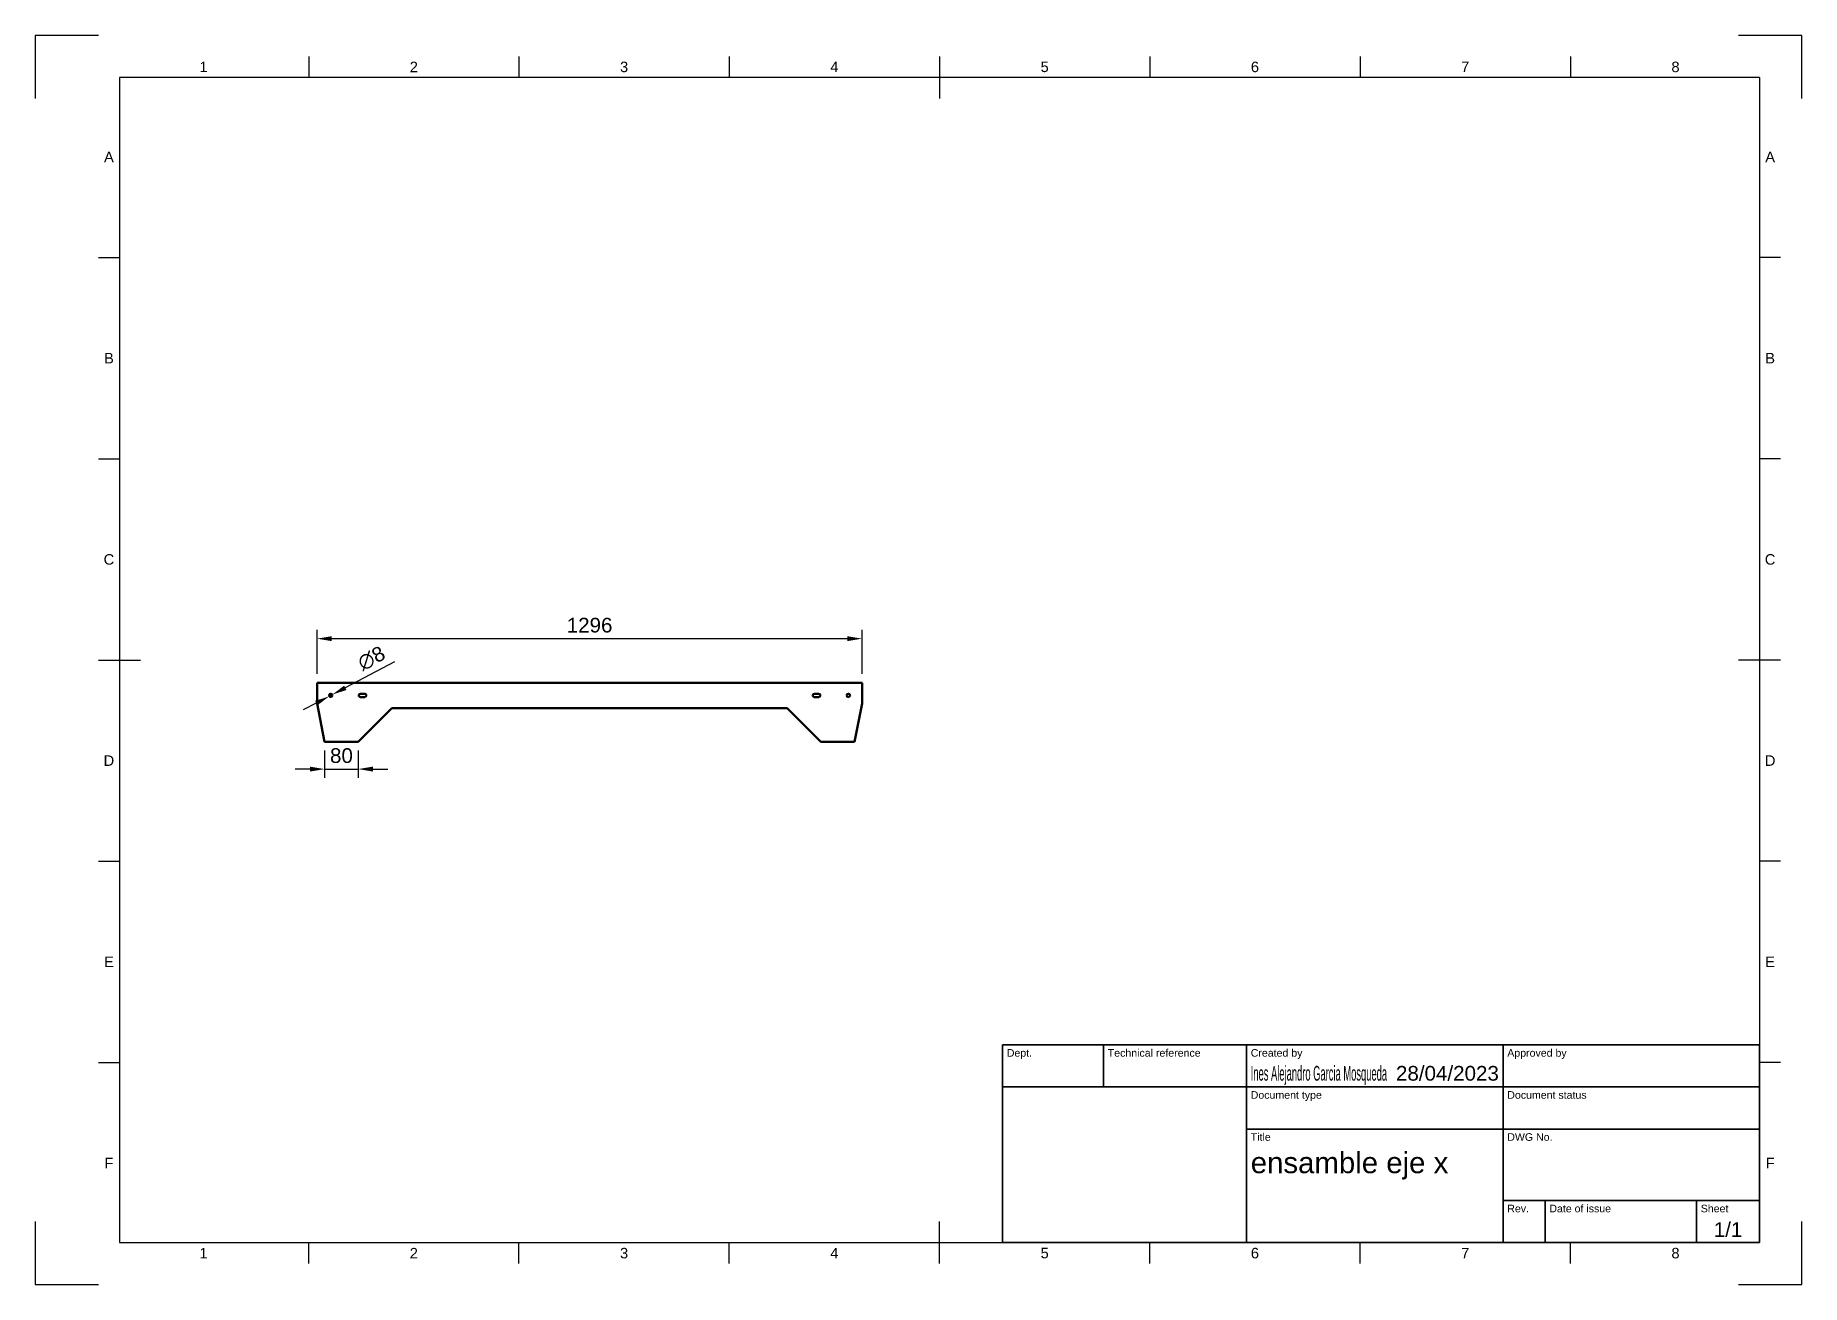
# Model space of a CAD drawing. Header units: millimetres. Extents: x 0 to 420, y 0 to 297.
import ezdxf
from ezdxf.enums import TextEntityAlignment as Align

# ---------------------------------------------------------------- set-up
doc = ezdxf.new("R2010")
doc.units = ezdxf.units.MM
doc.header["$LTSCALE"] = 0.75
for name, color, linetype, lineweight in [('BORDER', 7, 'Continuous', 25), ('FD_Dimensions', 7, 'Continuous', 25), ('TITLEBLOCK', 7, 'Continuous', 35), ('Visible', 7, 'Continuous', 50)]:
    doc.layers.add(name, color=color, linetype=linetype, lineweight=lineweight)
doc.styles.add('FusionTitle', font='arial.ttf')
doc.styles.get("Standard").update_dxf_attribs({"font": 'arial.ttf'})
doc.dimstyles.new('Dim-ISO-25', dxfattribs={"dimtxt": 3.5, "dimasz": 3.5, "dimexe": 2.1, "dimexo": 2.1, "dimgap": 1.4, "dimtad": 1, "dimzin": 12, "dimdsep": 46, "dimtxsty": 'Standard', "dimcen": 0, "dimazin": 3, "dimtp": 0.1, "dimtm": 0.1, "dimtfac": 0.714286, "dimtmove": 0, "dimatfit": 3, "dimfxl": 1, "dimtzin": 12, "dimarcsym": 0})

# ---------------------------------------------------------------- blocks, each defined once
blk = doc.blocks.new('ISO_A3_SHEET')
at = {"layer": 'BORDER'}
for p, q in [((65, 292), (65, 287)), ((115, 292), (115, 287)), ((165, 292), (165, 287)), ((215, 292), (215, 282)), ((265, 292), (265, 287)), ((315, 292), (315, 287)), ((365, 292), (365, 287)), ((410, 287), (20, 287)), ((20, 287), (20, 10)), ((410, 287), (410, 10)), ((15, 244.16666), (20, 244.16666)), ((415, 244.16666), (410, 244.16666)), ((15, 196.33333), (20, 196.33333)), ((415, 196.33333), (410, 196.33333)), ((15, 148.5), (25, 148.5)), ((415, 148.5), (405, 148.5)), ((15, 100.66667), (20, 100.66667)), ((415, 100.66667), (410, 100.66667)), ((15, 52.83334), (20, 52.83334)), ((415, 52.83334), (410, 52.83334)), ((215, 5), (215, 15)), ((20, 10), (410, 10)), ((65, 5), (65, 10)), ((115, 5), (115, 10)), ((165, 5), (165, 10)), ((265, 5), (265, 10)), ((315, 5), (315, 10)), ((365, 5), (365, 10))]:
    blk.add_line(p, q, dxfattribs=at)
at = {"layer": 'Defpoints'}
for p, q in [((15, 297), (0, 297)), ((0, 297), (0, 282)), ((420, 297), (405, 297)), ((420, 282), (420, 297)), ((0, 15), (0, 0)), ((420, 0), (420, 15)), ((0, 0), (15, 0)), ((405, 0), (420, 0))]:
    blk.add_line(p, q, dxfattribs=at)
at = {"layer": 'BORDER', "style": 'FusionTitle'}
for s, p in [('1', (40, 289.5)), ('2', (90, 289.5)), ('3', (140, 289.5)), ('4', (190, 289.5)), ('5', (240, 289.5)), ('6', (290, 289.5)), ('7', (340, 289.5)), ('8', (390, 289.5)), ('A', (17.5, 268.08333)), ('A', (412.5, 268.08333)), ('B', (17.5, 220.25)), ('B', (412.5, 220.25)), ('C', (17.5, 172.41667)), ('C', (412.5, 172.41667)), ('D', (17.5, 124.58334)), ('D', (412.5, 124.58334)), ('E', (17.5, 76.75001)), ('E', (412.5, 76.75001)), ('F', (17.5, 28.91668)), ('F', (412.5, 28.91668)), ('1', (40, 7.5)), ('2', (90, 7.5)), ('3', (140, 7.5)), ('4', (190, 7.5)), ('5', (240, 7.5)), ('6', (290, 7.5)), ('7', (340, 7.5)), ('8', (390, 7.5))]:
    blk.add_text(s, height=2.5, dxfattribs=at).set_placement(p, align=Align.MIDDLE)
blk = doc.blocks.new('ISO_TITLEBLOCK')
at = {"layer": 'TITLEBLOCK'}
for p, q in [((0, 47), (-180, 47)), ((-180, 47), (-180, 0)), ((-156, 37), (-156, 47)), ((-122, 0), (-122, 47)), ((-61, 0), (-61, 47)), ((0, 0), (0, 47)), ((-180, 37), (0, 37)), ((-122, 27), (0, 27)), ((-61, 10), (0, 10)), ((-51, 0), (-51, 10)), ((-15, 0), (-15, 10)), ((-180, 0), (0, 0))]:
    blk.add_line(p, q, dxfattribs=at)
at = {"layer": 'TITLEBLOCK', "style": 'FusionTitle'}
for s, p in [('Dept.', (-179, 46)), ('Technical reference', (-155, 46)), ('Created by', (-121, 46)), ('Approved by', (-60, 46)), ('Document type', (-121, 36)), ('Document status', (-60, 36)), ('Title', (-121, 26)), ('DWG No.', (-60, 26)), ('Rev.', (-60, 9)), ('Date of issue', (-50, 9)), ('Sheet', (-14, 9))]:
    blk.add_text(s, height=1.8, dxfattribs=at).set_placement(p, align=Align.TOP_LEFT)
for tag, height, p in [('DEPT', 3.5, (-179, 42)), ('TECHNICAL_REFERENCE', 3.5, (-155, 42)), ('CREATED_BY', 3.5, (-121, 42)), ('APPROVED_BY', 3.5, (-60, 42)), ('DOCUMENT_TYPE', 3.5, (-121, 32)), ('DOCUMENT_STATUS', 3.5, (-60, 32)), ('TITLE_1', 5, (-121, 21.5)), ('TITLE_2', 5, (-121, 14)), ('TITLE_3', 5, (-121, 6.5)), ('DATE_OF_ISSUE', 3.5, (-50, 5))]:
    blk.add_attdef(tag, text='', height=height, dxfattribs=at).set_placement(p, align=Align.TOP_LEFT)
for tag, p in [('CREATED_DATE', (-62, 42)), ('APPROVED_DATE', (-0.99, 42))]:
    blk.add_attdef(tag, text='', height=3.5, dxfattribs=at).set_placement(p, align=Align.TOP_RIGHT)
for tag, height, p in [('DRAWING_NUMBER', 5, (-30.5, 19.75)), ('REV', 3.5, (-56, 4.85)), ('SHEET', 3.5, (-7.5, 4.85))]:
    blk.add_attdef(tag, text='', height=height, dxfattribs=at).set_placement(p, align=Align.TOP_CENTER)
blk = doc.blocks.new('*D7')
at = {"layer": 'Defpoints', "color": 0, "transparency": 16777216}
for p in [(69.905692, 139.885225), (70.613169, 140.258691)]:
    blk.add_point(p, dxfattribs=at)
at = {"layer": 'FD_Dimensions', "color": 0, "lineweight": -2, "transparency": 16777216}
for p, q in [((85.403242, 148.066148), (73.708378, 141.892605)), ((69.905692, 139.885225), (70.613169, 140.258691)), ((66.810482, 138.25131), (63.715273, 136.617395))]:
    blk.add_line(p, q, dxfattribs=at)
at = {"layer": 'FD_Dimensions', "color": 0, "transparency": 16777216}
for points in [[(66.538163, 138.767178), (67.082801, 137.735442), (69.905692, 139.885225)], [(73.436059, 142.408474), (73.980697, 141.376737), (70.613169, 140.258691)]]:
    blk.add_solid(points, dxfattribs=at)
at = {"layer": 'FD_Dimensions', "color": 0, "transparency": 16777216, "insert": (79.930217, 148.891508), "char_height": 3.5, "attachment_point": 5, "rotation": 27.82890173}
blk.add_mtext('∅8', dxfattribs=at)
blk = doc.blocks.new('*D8')
at = {"layer": 'Defpoints', "color": 0, "transparency": 16777216}
for p in [(196.58943, 153.571958), (66.98943, 143.071958), (196.58943, 143.071958)]:
    blk.add_point(p, dxfattribs=at)
at = {"layer": 'FD_Dimensions', "color": 0, "lineweight": -2, "transparency": 16777216}
for p, q in [((66.98943, 145.171958), (66.98943, 155.671958)), ((196.58943, 145.171958), (196.58943, 155.671958)), ((70.48943, 153.571958), (193.08943, 153.571958))]:
    blk.add_line(p, q, dxfattribs=at)
at = {"layer": 'FD_Dimensions', "color": 0, "transparency": 16777216}
for points in [[(70.48943, 154.155291), (70.48943, 152.988624), (66.98943, 153.571958)], [(193.08943, 154.155291), (193.08943, 152.988624), (196.58943, 153.571958)]]:
    blk.add_solid(points, dxfattribs=at)
at = {"layer": 'FD_Dimensions', "color": 0, "transparency": 16777216, "insert": (131.78943, 156.758963), "char_height": 3.5, "attachment_point": 5}
blk.add_mtext('1296', dxfattribs=at)
blk = doc.blocks.new('*D9')
at = {"layer": 'Defpoints', "color": 0, "transparency": 16777216}
for p in [(68.78943, 129.071958), (76.78943, 129.071958), (76.78943, 122.566271)]:
    blk.add_point(p, dxfattribs=at)
at = {"layer": 'FD_Dimensions', "color": 0, "lineweight": -2, "transparency": 16777216}
for p, q in [((68.78943, 126.971958), (68.78943, 120.466271)), ((76.78943, 126.971958), (76.78943, 120.466271)), ((65.28943, 122.566271), (61.78943, 122.566271)), ((68.78943, 122.566271), (76.78943, 122.566271)), ((80.28943, 122.566271), (83.78943, 122.566271))]:
    blk.add_line(p, q, dxfattribs=at)
at = {"layer": 'FD_Dimensions', "color": 0, "transparency": 16777216}
for points in [[(65.28943, 123.149605), (65.28943, 121.982938), (68.78943, 122.566271)], [(80.28943, 123.149605), (80.28943, 121.982938), (76.78943, 122.566271)]]:
    blk.add_solid(points, dxfattribs=at)
at = {"layer": 'FD_Dimensions', "color": 0, "transparency": 16777216, "insert": (72.78943, 125.753277), "char_height": 3.5, "attachment_point": 5}
blk.add_mtext('80', dxfattribs=at)

msp = doc.modelspace()

# ---------------------------------------------------------------- linework, layer by layer
at = {"layer": 'Visible'}
for p, q in [((196.58943, 143.071958), (66.98943, 143.071958)), ((66.98943, 143.071958), (66.98943, 138.171958)), ((196.58943, 143.071958), (196.58943, 138.171958)), ((77.31943, 140.471958), (78.31943, 140.471958)), ((77.31943, 139.671958), (78.31943, 139.671958)), ((186.25943, 140.471958), (185.25943, 140.471958)), ((186.25943, 139.671958), (185.25943, 139.671958)), ((66.98943, 138.171958), (68.78943, 129.071958)), ((76.78943, 129.071958), (84.78943, 137.071958)), ((84.78943, 137.071958), (178.78943, 137.071958)), ((186.78943, 129.071958), (178.78943, 137.071958)), ((196.58943, 138.171958), (194.78943, 129.071958)), ((76.78943, 129.071958), (68.78943, 129.071958)), ((194.78943, 129.071958), (186.78943, 129.071958))]:
    msp.add_line(p, q, dxfattribs=at)
msp.add_circle((70.25943, 140.071958), 0.4, dxfattribs=at)
at = {"layer": 'Visible', "extrusion": (0, 0, -1)}
msp.add_circle((-193.31943, 140.071958), 0.4, dxfattribs=at)
for centre in [(-77.31943, 140.071958), (-185.25943, 140.071958)]:
    msp.add_arc(centre, 0.4, 270, 90, dxfattribs=at)
at = {"layer": 'Visible'}
for centre in [(78.31943, 140.071958), (186.25943, 140.071958)]:
    msp.add_arc(centre, 0.4, 270, 90, dxfattribs=at)

# ---------------------------------------------------------------- block references
at = {"layer": 'BORDER'}
msp.add_blockref('ISO_A3_SHEET', (0, 0), dxfattribs=at)
at = {"layer": 'TITLEBLOCK'}
ref = msp.add_blockref('ISO_TITLEBLOCK', (410, 10), dxfattribs=at)
ref.add_attrib('CREATED_DATE', '28/04/2023', dxfattribs={"height": 3.5, "style": 'FusionTitle'}).set_placement((348, 52), align=Align.TOP_RIGHT)
ref.add_attrib('SHEET', '1/1', dxfattribs={"height": 3.5, "style": 'FusionTitle'}).set_placement((402.5, 14.85), align=Align.TOP_CENTER)
ref.add_attrib('TITLE_1', 'ensamble eje x', dxfattribs={"height": 5, "style": 'FusionTitle'}).set_placement((289, 31.5), align=Align.TOP_LEFT)
ref.add_attrib('CREATED_BY', 'Ines Alejandro Garcia Mosqueda', dxfattribs={"height": 3.5, "style": 'FusionTitle', "width": 0.455243}).set_placement((289, 52), align=Align.TOP_LEFT)

# ---------------------------------------------------------------- dimensions: what is measured, and where the dimension line sits
at = {"layer": 'FD_Dimensions'}
for p1, p2, distance, picture, middle in [((66.98943, 143.071958), (196.58943, 143.071958), 10.5, '*D8', (131.78943, 156.758963)), ((68.78943, 129.071958), (76.78943, 129.071958), -6.505687, '*D9', (72.78943, 125.753277))]:
    dim = msp.add_aligned_dim(p1=p1, p2=p2, distance=distance, dimstyle='Dim-ISO-25', override={"dimlfac": 10, "dimclrd": 0, "dimclre": 0}, dxfattribs=at)
    dim.commit()
    dim.dimension.update_dxf_attribs({"geometry": picture, "text_midpoint": middle})
dim = msp.add_diameter_dim_2p(p1=(69.905692, 139.885225), p2=(70.613169, 140.258691), dimstyle='Dim-ISO-25', override={"dimlfac": 10}, dxfattribs=at)
dim.commit()
dim.dimension.update_dxf_attribs({"geometry": '*D7', "text_midpoint": (81.463711, 145.986529), "dimtype": 163})

doc.saveas('drawing.dxf')
